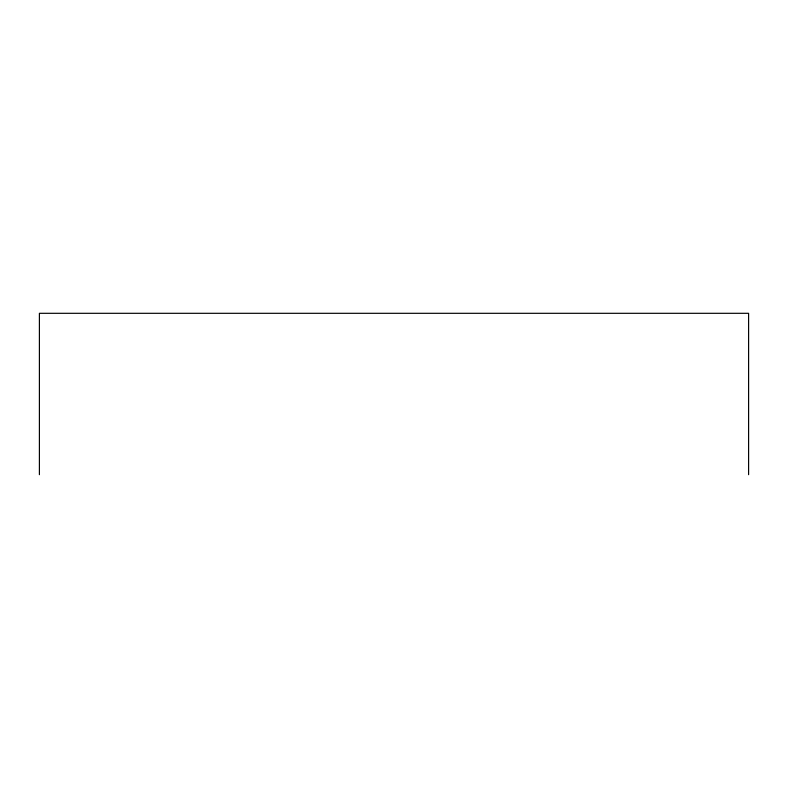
<?xml version="1.0" encoding="UTF-8"?>
<svg xmlns="http://www.w3.org/2000/svg" width="788" height="788" viewBox="0 0 788 788"><rect width="100%" height="100%" fill="white"/><g stroke="black" fill="none" stroke-linecap="round" stroke-linejoin="round"><path stroke-width="1.18" d="M748.6 474.691L748.6 313.309L39.4 313.309L39.4 474.691"/></g></svg>
